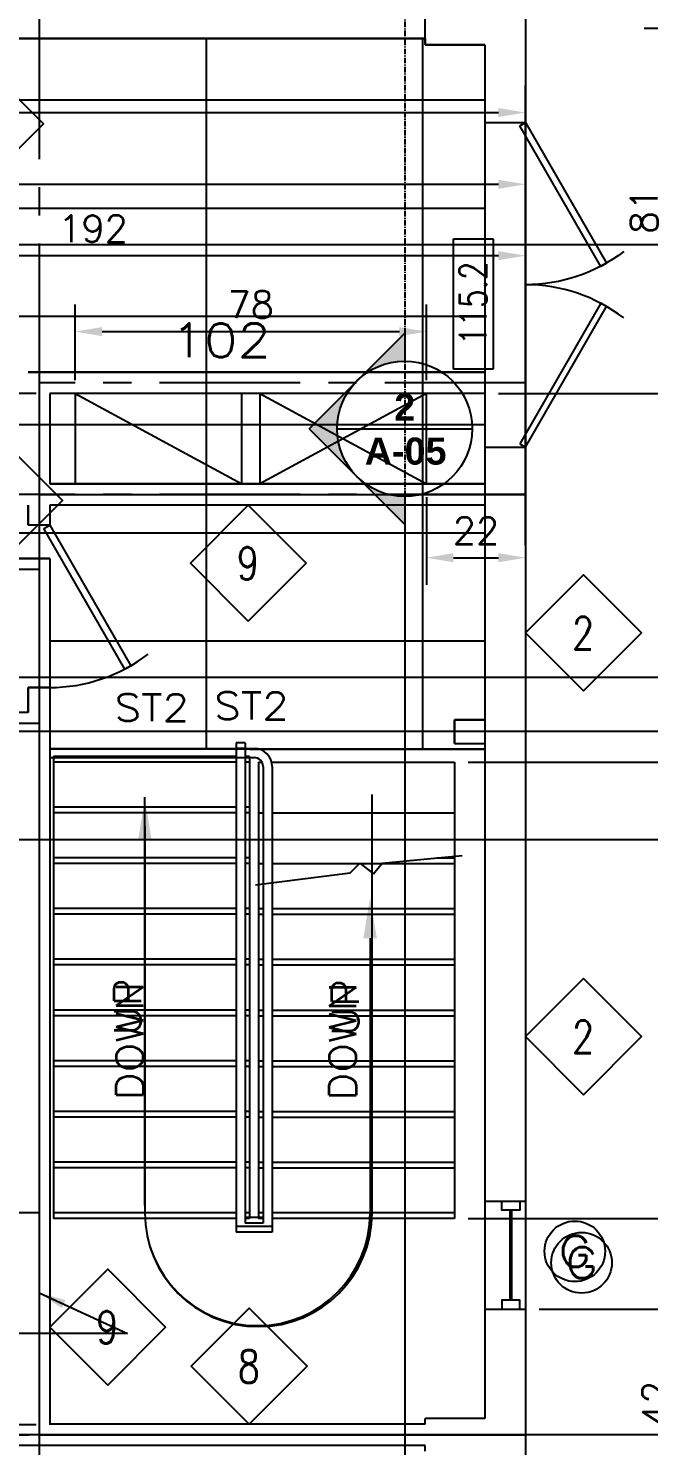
# Model space of a CAD drawing. Extents: x -289 to 2723, y -1587 to 303.
# Drawn here: x 875.6 to 1013.3, y -638.2 to -323.8 of the extents above; entities that cross this region are included whole.
import ezdxf
from ezdxf.enums import TextEntityAlignment as Align

# ---------------------------------------------------------------- set-up
doc = ezdxf.new("R2010")
doc.units = 0
doc.header["$MEASUREMENT"] = 0
doc.linetypes.add('Wall Base$0$CENTER', pattern=[2, 1.25, -0.25, 0.25, -0.25])
doc.linetypes.add('Wall Base$0$DASHED', pattern=[0.75, 0.5, -0.25])
doc.layers.get('0').update_dxf_attribs({"linetype": 'CONTINUOUS'})
doc.layers.get('DEFPOINTS').update_dxf_attribs({"linetype": 'CONTINUOUS'})
for name, color, linetype in [('Wall Base$0$1_Arch_Plan_Center', 134, 'Wall Base$0$CENTER'), ('Wall Base$0$1_Arch_Plan_Dim', 5, 'CONTINUOUS'), ('Wall Base$0$1_Arch_Plan_Door', 131, 'CONTINUOUS'), ('Wall Base$0$1_Arch_Plan_RoomTag', 9, 'CONTINUOUS'), ('Wall Base$0$1_Arch_Plan_Stair', 132, 'CONTINUOUS'), ('Wall Base$0$1_Arch_Plan_Text1', 4, 'CONTINUOUS'), ('Wall Base$0$1_Arch_Plan_Wall', 7, 'CONTINUOUS'), ('Wall Base$0$1_Arch_Plan_Wall_Annot', 4, 'CONTINUOUS'), ('Wall Base$0$1_Arch_Plan_Wall_ColClad', 7, 'CONTINUOUS'), ('Wall Base$0$1_Arch_Plan_WinSec', 7, 'CONTINUOUS'), ('Wall Base$0$1_Arch_Reflected_Ceiling_Plan_Outline', 3, 'CONTINUOUS'), ('Wall Base$0$1_Arch_Reflected_Ceiling_Plan_Panel', 7, 'CONTINUOUS'), ('Wall Base$0$1_Arch_Reflected_Ceiling_Plan_Wall', 131, 'CONTINUOUS'), ('Wall Base$0$1_Floor_Plan_Fire_Rating', 71, 'Wall Base$0$DASHED'), ('Wall Base$0$2_Arch_Plan_Center', 134, 'Wall Base$0$CENTER'), ('Wall Base$0$2_Arch_Plan_Chimney', 7, 'CONTINUOUS'), ('Wall Base$0$2_Arch_Plan_Dim', 5, 'CONTINUOUS'), ('Wall Base$0$2_Arch_Plan_Door', 131, 'CONTINUOUS'), ('Wall Base$0$2_Arch_Plan_Stair', 132, 'CONTINUOUS'), ('Wall Base$0$2_Arch_Plan_Text1', 4, 'CONTINUOUS'), ('Wall Base$0$2_Arch_Plan_Wall', 7, 'CONTINUOUS'), ('Wall Base$0$2_Arch_Plan_Wall_Annot', 4, 'CONTINUOUS'), ('Wall Base$0$2_Arch_Plan_Wall_ColClad', 7, 'CONTINUOUS'), ('Wall Base$0$2_Arch_Plan_WinSec', 7, 'CONTINUOUS'), ('Wall Base$0$2_Arch_Reflected_Ceiling_Plan_Wall', 131, 'CONTINUOUS'), ('Wall Base$0$GRID', 131, 'CONTINUOUS')]:
    doc.layers.add(name, color=color, linetype=linetype)
doc.styles.add('Wall Base$0$ROMANS-115', font='romans.shx')
doc.styles.add('Wall Base$0$ROMANS-80', font='romans.shx', dxfattribs={"width": 0.8})
doc.styles.add('Wall Base$0$ROMANS80', font='romans.shx', dxfattribs={"width": 0.8})
doc.styles.add('Wall Base$0$SANSSERIFBOLD', font='sanssb__.ttf')
doc.dimstyles.new('Wall Base$0$116-ROMANS-115-PS', dxfattribs={"dimscale": 96, "dimtxt": 0.0625, "dimasz": 0.0625, "dimexe": 0.0625, "dimexo": 0.03125, "dimgap": 0.03125, "dimtad": 1, "dimdec": 0, "dimlfac": 25.4, "dimrnd": 0.125, "dimzin": 1, "dimdsep": 46, "dimtxsty": 'Wall Base$0$ROMANS-115', "dimcen": 0.125, "dimclrd": 256, "dimclre": 256, "dimclrt": 256, "dimadec": 0, "dimazin": 0, "dimtfac": 1, "dimtdec": 0, "dimtofl": 0, "dimtmove": 2, "dimatfit": 0, "dimfxl": 1, "dimfrac": 2, "dimtolj": 1, "dimtzin": 0, "dimarcsym": 0})

# ---------------------------------------------------------------- blocks, each defined once
blk = doc.blocks.new('Wall Base$0$Door - Right Hung 36 in.')
blk.add_lwpolyline([(-0.75, -1.3), (0, 0), (-31.18, 18), (-31.93, 16.7)], close=True)
blk.add_arc((0, 0), 36, 142.6899, 180)
blk = doc.blocks.new('*D243')
at = {"layer": 'DEFPOINTS', "color": 0, "transparency": 16777216}
for p in [(985.93, 12.19), (985.93, -1067.81), (1107.42, -1067.81)]:
    blk.add_point(p, dxfattribs=at)
at = {"layer": 'Wall Base$0$1_Arch_Plan_Dim', "lineweight": -2, "transparency": 16777216}
for p, q in [((988.93, 12.19), (1113.42, 12.19)), ((1107.42, 6.19), (1107.42, -1061.81)), ((988.93, -1067.81), (1113.42, -1067.81))]:
    blk.add_line(p, q, dxfattribs=at)
at = {"layer": 'Wall Base$0$1_Arch_Plan_Dim', "transparency": 16777216}
for points in [[(1106.42, 6.19), (1108.42, 6.19), (1107.42, 12.19)], [(1106.42, -1061.81), (1108.42, -1061.81), (1107.42, -1067.81)]]:
    blk.add_solid(points, dxfattribs=at)
at = {"layer": 'Wall Base$0$1_Arch_Plan_Dim', "transparency": 16777216, "insert": (1101.42, -527.81), "char_height": 6, "attachment_point": 5, "rotation": 90, "style": 'Wall Base$0$ROMANS-115'}
blk.add_mtext('\\A1;1080', dxfattribs=at)
blk = doc.blocks.new('*D264')
at = {"layer": 'DEFPOINTS', "color": 0, "transparency": 16777216}
for p in [(877.93, -635.81), (985.93, -654.84), (877.93, -666)]:
    blk.add_point(p, dxfattribs=at)
at = {"layer": 'Wall Base$0$1_Arch_Plan_Dim', "lineweight": -2, "transparency": 16777216}
for p, q in [((877.93, -638.81), (877.93, -672)), ((985.93, -657.84), (985.93, -672)), ((979.93, -666), (883.93, -666))]:
    blk.add_line(p, q, dxfattribs=at)
at = {"layer": 'Wall Base$0$1_Arch_Plan_Dim', "transparency": 16777216}
for points in [[(883.93, -665), (883.93, -667), (877.93, -666)], [(979.93, -665), (979.93, -667), (985.93, -666)]]:
    blk.add_solid(points, dxfattribs=at)
at = {"layer": 'Wall Base$0$1_Arch_Plan_Dim', "transparency": 16777216, "insert": (931.93, -660), "char_height": 6, "attachment_point": 5, "style": 'Wall Base$0$ROMANS-115'}
blk.add_mtext('\\A1;108', dxfattribs=at)
blk = doc.blocks.new('*D327')
at = {"layer": 'DEFPOINTS', "color": 0, "transparency": 16777216}
for p in [(985.93, -607.93), (1020.87, -607.93), (1020.87, -649.81)]:
    blk.add_point(p, dxfattribs=at)
at = {"layer": 'Wall Base$0$1_Arch_Plan_Dim', "lineweight": -2, "transparency": 16777216}
for p, q in [((988.93, -607.93), (1026.87, -607.93)), ((1020.87, -643.81), (1020.87, -613.93)), ((1017.87, -649.81), (1014.87, -649.81))]:
    blk.add_line(p, q, dxfattribs=at)
at = {"layer": 'Wall Base$0$1_Arch_Plan_Dim', "transparency": 16777216}
for points in [[(1019.87, -613.93), (1021.87, -613.93), (1020.87, -607.93)], [(1019.87, -643.81), (1021.87, -643.81), (1020.87, -649.81)]]:
    blk.add_solid(points, dxfattribs=at)
at = {"layer": 'Wall Base$0$1_Arch_Plan_Dim', "transparency": 16777216, "insert": (1014.87, -628.87), "char_height": 6, "attachment_point": 5, "rotation": 90, "style": 'Wall Base$0$ROMANS-115'}
blk.add_mtext('\\A1;42', dxfattribs=at)
blk = doc.blocks.new('*D328')
at = {"layer": 'DEFPOINTS', "color": 0, "transparency": 16777216}
for p in [(802.67, -586.56), (881.18, -586.56), (880.3, -633.56)]:
    blk.add_point(p, dxfattribs=at)
at = {"layer": 'Wall Base$0$1_Arch_Plan_Dim', "lineweight": -2, "transparency": 16777216}
for p, q in [((878.18, -586.56), (796.67, -586.56)), ((802.67, -627.56), (802.67, -592.56)), ((877.3, -633.56), (796.67, -633.56))]:
    blk.add_line(p, q, dxfattribs=at)
at = {"layer": 'Wall Base$0$1_Arch_Plan_Dim', "transparency": 16777216}
for points in [[(801.67, -592.56), (803.67, -592.56), (802.67, -586.56)], [(801.67, -627.56), (803.67, -627.56), (802.67, -633.56)]]:
    blk.add_solid(points, dxfattribs=at)
at = {"layer": 'Wall Base$0$1_Arch_Plan_Dim', "transparency": 16777216, "insert": (796.67, -610.06), "char_height": 6, "attachment_point": 5, "rotation": 90, "style": 'Wall Base$0$ROMANS-115'}
blk.add_mtext('\\A1;47', dxfattribs=at)
blk = doc.blocks.new('Wall Base$0$Door - Left Hung 36 in.')
blk.add_lwpolyline([(0.75, -1.3), (0, 0), (31.18, 18), (31.93, 16.7)], close=True)
blk.add_arc((0, 0), 36, 0, 37.3101)
blk = doc.blocks.new('*D362')
at = {"layer": 'DEFPOINTS', "color": 0, "transparency": 16777216}
for p in [(985.93, 12.19), (985.93, -1067.81), (1121.48, -1067.81)]:
    blk.add_point(p, dxfattribs=at)
at = {"layer": 'Wall Base$0$2_Arch_Plan_Dim', "lineweight": -2, "transparency": 16777216}
for p, q in [((988.93, 12.19), (1127.48, 12.19)), ((1121.48, 6.19), (1121.48, -1061.81)), ((988.93, -1067.81), (1127.48, -1067.81))]:
    blk.add_line(p, q, dxfattribs=at)
at = {"layer": 'Wall Base$0$2_Arch_Plan_Dim', "transparency": 16777216}
for points in [[(1120.48, 6.19), (1122.48, 6.19), (1121.48, 12.19)], [(1120.48, -1061.81), (1122.48, -1061.81), (1121.48, -1067.81)]]:
    blk.add_solid(points, dxfattribs=at)
at = {"layer": 'Wall Base$0$2_Arch_Plan_Dim', "transparency": 16777216, "insert": (1115.48, -527.81), "char_height": 6, "attachment_point": 5, "rotation": 90, "style": 'Wall Base$0$ROMANS-115'}
blk.add_mtext('\\A1;1080', dxfattribs=at)
blk = doc.blocks.new('*D393')
at = {"layer": 'DEFPOINTS', "color": 0, "transparency": 16777216}
for p in [(637.93, -635.81), (877.93, -635.81), (877.93, -686)]:
    blk.add_point(p, dxfattribs=at)
at = {"layer": 'Wall Base$0$2_Arch_Plan_Dim', "lineweight": -2, "transparency": 16777216}
for p, q in [((637.93, -638.81), (637.93, -692)), ((877.93, -638.81), (877.93, -692)), ((643.93, -686), (871.93, -686))]:
    blk.add_line(p, q, dxfattribs=at)
at = {"layer": 'Wall Base$0$2_Arch_Plan_Dim', "transparency": 16777216}
for points in [[(643.93, -685), (643.93, -687), (637.93, -686)], [(871.93, -685), (871.93, -687), (877.93, -686)]]:
    blk.add_solid(points, dxfattribs=at)
at = {"layer": 'Wall Base$0$2_Arch_Plan_Dim', "transparency": 16777216, "insert": (757.93, -680), "char_height": 6, "attachment_point": 5, "style": 'Wall Base$0$ROMANS-115'}
blk.add_mtext('\\A1;240', dxfattribs=at)
blk = doc.blocks.new('*D407')
at = {"layer": 'DEFPOINTS', "color": 0, "transparency": 16777216}
for p in [(831.98, -586.56), (881.18, -586.56), (846.25, -635.81)]:
    blk.add_point(p, dxfattribs=at)
at = {"layer": 'Wall Base$0$2_Arch_Plan_Dim', "lineweight": -2, "transparency": 16777216}
for p, q in [((878.18, -586.56), (825.98, -586.56)), ((831.98, -629.81), (831.98, -592.56)), ((843.25, -635.81), (825.98, -635.81))]:
    blk.add_line(p, q, dxfattribs=at)
at = {"layer": 'Wall Base$0$2_Arch_Plan_Dim', "transparency": 16777216}
for points in [[(830.98, -592.56), (832.98, -592.56), (831.98, -586.56)], [(830.98, -629.81), (832.98, -629.81), (831.98, -635.81)]]:
    blk.add_solid(points, dxfattribs=at)
at = {"layer": 'Wall Base$0$2_Arch_Plan_Dim', "transparency": 16777216, "insert": (825.98, -611.18), "char_height": 6, "attachment_point": 5, "rotation": 90, "style": 'Wall Base$0$ROMANS-115'}
blk.add_mtext('\\A1;49', dxfattribs=at)
blk = doc.blocks.new('*D441')
at = {"layer": 'DEFPOINTS', "color": 0, "transparency": 16777216}
for p in [(1066.84, -486.56), (1066.84, -486.56), (970.18, -587.81)]:
    blk.add_point(p, dxfattribs=at)
at = {"layer": 'Wall Base$0$2_Arch_Plan_Dim', "lineweight": -2, "transparency": 16777216}
for p, q in [((1063.84, -486.56), (1060.84, -486.56)), ((1066.84, -581.81), (1066.84, -492.56)), ((973.18, -587.81), (1072.84, -587.81))]:
    blk.add_line(p, q, dxfattribs=at)
at = {"layer": 'Wall Base$0$2_Arch_Plan_Dim', "transparency": 16777216}
for points in [[(1065.84, -492.56), (1067.84, -492.56), (1066.84, -486.56)], [(1065.84, -581.81), (1067.84, -581.81), (1066.84, -587.81)]]:
    blk.add_solid(points, dxfattribs=at)
at = {"layer": 'Wall Base$0$2_Arch_Plan_Dim', "transparency": 16777216, "insert": (1060.84, -537.18), "char_height": 6, "attachment_point": 5, "rotation": 90, "style": 'Wall Base$0$ROMANS-115'}
blk.add_mtext('\\A1;101', dxfattribs=at)
blk = doc.blocks.new('*D447')
at = {"layer": 'DEFPOINTS', "color": 0, "transparency": 16777216}
for p in [(985.93, -374.23), (793.93, -389.82), (985.93, -389.82)]:
    blk.add_point(p, dxfattribs=at)
at = {"layer": 'Wall Base$0$2_Arch_Plan_Dim', "lineweight": -2, "transparency": 16777216}
for p, q in [((793.93, -386.82), (793.93, -368.23)), ((985.93, -386.82), (985.93, -368.23)), ((799.93, -374.23), (979.93, -374.23))]:
    blk.add_line(p, q, dxfattribs=at)
at = {"layer": 'Wall Base$0$2_Arch_Plan_Dim', "transparency": 16777216}
for points in [[(799.93, -373.23), (799.93, -375.23), (793.93, -374.23)], [(979.93, -373.23), (979.93, -375.23), (985.93, -374.23)]]:
    blk.add_solid(points, dxfattribs=at)
at = {"layer": 'Wall Base$0$2_Arch_Plan_Dim', "transparency": 16777216, "insert": (889.93, -368.23), "char_height": 6, "attachment_point": 5, "style": 'Wall Base$0$ROMANS-115'}
blk.add_mtext('\\A1;192', dxfattribs=at)
blk = doc.blocks.new('*D448')
at = {"layer": 'DEFPOINTS', "color": 0, "transparency": 16777216}
for p in [(985.93, -342.48), (559.93, -441.43), (985.93, -441.43)]:
    blk.add_point(p, dxfattribs=at)
at = {"layer": 'Wall Base$0$2_Arch_Plan_Dim', "lineweight": -2, "transparency": 16777216}
for p, q in [((559.93, -438.43), (559.93, -336.48)), ((985.93, -438.43), (985.93, -336.48)), ((565.93, -342.48), (979.93, -342.48))]:
    blk.add_line(p, q, dxfattribs=at)
at = {"layer": 'Wall Base$0$2_Arch_Plan_Dim', "transparency": 16777216}
for points in [[(565.93, -341.48), (565.93, -343.48), (559.93, -342.48)], [(979.93, -341.48), (979.93, -343.48), (985.93, -342.48)]]:
    blk.add_solid(points, dxfattribs=at)
at = {"layer": 'Wall Base$0$2_Arch_Plan_Dim', "transparency": 16777216, "insert": (772.93, -336.48), "char_height": 6, "attachment_point": 5, "style": 'Wall Base$0$ROMANS-115'}
blk.add_mtext('\\A1;426', dxfattribs=at)
blk = doc.blocks.new('*D451')
at = {"layer": 'DEFPOINTS', "color": 0, "transparency": 16777216}
for p in [(985.93, -358.4), (745.93, -424.81), (985.93, -424.81)]:
    blk.add_point(p, dxfattribs=at)
at = {"layer": 'Wall Base$0$2_Arch_Plan_Dim', "lineweight": -2, "transparency": 16777216}
for p, q in [((745.93, -421.81), (745.93, -352.4)), ((985.93, -421.81), (985.93, -352.4)), ((751.93, -358.4), (979.93, -358.4))]:
    blk.add_line(p, q, dxfattribs=at)
at = {"layer": 'Wall Base$0$2_Arch_Plan_Dim', "transparency": 16777216}
for points in [[(751.93, -357.4), (751.93, -359.4), (745.93, -358.4)], [(979.93, -357.4), (979.93, -359.4), (985.93, -358.4)]]:
    blk.add_solid(points, dxfattribs=at)
at = {"layer": 'Wall Base$0$2_Arch_Plan_Dim', "transparency": 16777216, "insert": (865.93, -352.4), "char_height": 6, "attachment_point": 5, "style": 'Wall Base$0$ROMANS-115'}
blk.add_mtext('\\A1;240', dxfattribs=at)
blk = doc.blocks.new('*D453')
at = {"layer": 'DEFPOINTS', "color": 0, "transparency": 16777216}
for p in [(880.3, -404.81), (843.14, -424.81), (875.55, -424.81)]:
    blk.add_point(p, dxfattribs=at)
at = {"layer": 'Wall Base$0$2_Arch_Plan_Dim', "lineweight": -2, "transparency": 16777216}
for p, q in [((877.3, -404.81), (837.14, -404.81)), ((843.14, -410.81), (843.14, -418.81)), ((872.55, -424.81), (837.14, -424.81))]:
    blk.add_line(p, q, dxfattribs=at)
at = {"layer": 'Wall Base$0$2_Arch_Plan_Dim', "transparency": 16777216}
for points in [[(842.14, -410.81), (844.14, -410.81), (843.14, -404.81)], [(842.14, -418.81), (844.14, -418.81), (843.14, -424.81)]]:
    blk.add_solid(points, dxfattribs=at)
at = {"layer": 'Wall Base$0$2_Arch_Plan_Dim', "transparency": 16777216, "insert": (837.14, -414.81), "char_height": 6, "attachment_point": 5, "rotation": 90, "style": 'Wall Base$0$ROMANS-115'}
blk.add_mtext('\\A1;20', dxfattribs=at)
blk = doc.blocks.new('*D454')
at = {"layer": 'DEFPOINTS', "color": 0, "transparency": 16777216}
for p in [(1026.47, -323.81), (976.93, -404.81), (1018.26, -404.81)]:
    blk.add_point(p, dxfattribs=at)
at = {"layer": 'Wall Base$0$2_Arch_Plan_Dim', "lineweight": -2, "transparency": 16777216}
for p, q in [((1023.47, -323.81), (1012.26, -323.81)), ((1018.26, -329.81), (1018.26, -398.81)), ((979.93, -404.81), (1024.26, -404.81))]:
    blk.add_line(p, q, dxfattribs=at)
at = {"layer": 'Wall Base$0$2_Arch_Plan_Dim', "transparency": 16777216}
for points in [[(1017.26, -329.81), (1019.26, -329.81), (1018.26, -323.81)], [(1017.26, -398.81), (1019.26, -398.81), (1018.26, -404.81)]]:
    blk.add_solid(points, dxfattribs=at)
at = {"layer": 'Wall Base$0$2_Arch_Plan_Dim', "transparency": 16777216, "insert": (1012.26, -364.31), "char_height": 6, "attachment_point": 5, "rotation": 90, "style": 'Wall Base$0$ROMANS-115'}
blk.add_mtext('\\A1;81', dxfattribs=at)
blk = doc.blocks.new('*D455')
at = {"layer": 'DEFPOINTS', "color": 0, "transparency": 16777216}
for p in [(963.93, -391.08), (885.93, -404.81), (963.93, -404.81)]:
    blk.add_point(p, dxfattribs=at)
at = {"layer": 'Wall Base$0$2_Arch_Plan_Dim', "lineweight": -2, "transparency": 16777216}
for p, q in [((885.93, -401.81), (885.93, -385.08)), ((963.93, -401.81), (963.93, -385.08)), ((891.93, -391.08), (957.93, -391.08))]:
    blk.add_line(p, q, dxfattribs=at)
at = {"layer": 'Wall Base$0$2_Arch_Plan_Dim', "transparency": 16777216}
for points in [[(891.93, -390.08), (891.93, -392.08), (885.93, -391.08)], [(957.93, -390.08), (957.93, -392.08), (963.93, -391.08)]]:
    blk.add_solid(points, dxfattribs=at)
at = {"layer": 'Wall Base$0$2_Arch_Plan_Dim', "transparency": 16777216, "insert": (924.93, -385.08), "char_height": 6, "attachment_point": 5, "style": 'Wall Base$0$ROMANS-115'}
blk.add_mtext('\\A1;78', dxfattribs=at)
blk = doc.blocks.new('*D456')
at = {"layer": 'DEFPOINTS', "color": 0, "transparency": 16777216}
for p in [(963.93, -424.81), (985.93, -424.81), (985.93, -441.23)]:
    blk.add_point(p, dxfattribs=at)
at = {"layer": 'Wall Base$0$2_Arch_Plan_Dim', "lineweight": -2, "transparency": 16777216}
for p, q in [((963.93, -427.81), (963.93, -447.23)), ((985.93, -427.81), (985.93, -447.23)), ((969.93, -441.23), (979.93, -441.23))]:
    blk.add_line(p, q, dxfattribs=at)
at = {"layer": 'Wall Base$0$2_Arch_Plan_Dim', "transparency": 16777216}
for points in [[(969.93, -440.23), (969.93, -442.23), (963.93, -441.23)], [(979.93, -440.23), (979.93, -442.23), (985.93, -441.23)]]:
    blk.add_solid(points, dxfattribs=at)
at = {"layer": 'Wall Base$0$2_Arch_Plan_Dim', "transparency": 16777216, "insert": (974.93, -435.23), "char_height": 6, "attachment_point": 5, "style": 'Wall Base$0$ROMANS-115'}
blk.add_mtext('\\A1;22', dxfattribs=at)
blk = doc.blocks.new('*D457')
at = {"layer": 'DEFPOINTS', "color": 0, "transparency": 16777216}
for p in [(1065.09, -323.81), (970.18, -486.56), (1066.84, -486.56)]:
    blk.add_point(p, dxfattribs=at)
at = {"layer": 'Wall Base$0$2_Arch_Plan_Dim', "lineweight": -2, "transparency": 16777216}
for p, q in [((1068.09, -323.81), (1072.84, -323.81)), ((1066.84, -329.81), (1066.84, -480.56)), ((973.18, -486.56), (1072.84, -486.56))]:
    blk.add_line(p, q, dxfattribs=at)
at = {"layer": 'Wall Base$0$2_Arch_Plan_Dim', "transparency": 16777216}
for points in [[(1065.84, -329.81), (1067.84, -329.81), (1066.84, -323.81)], [(1065.84, -480.56), (1067.84, -480.56), (1066.84, -486.56)]]:
    blk.add_solid(points, dxfattribs=at)
at = {"layer": 'Wall Base$0$2_Arch_Plan_Dim', "transparency": 16777216, "insert": (1060.84, -405.18), "char_height": 6, "attachment_point": 5, "rotation": 90, "style": 'Wall Base$0$ROMANS-115'}
blk.add_mtext('\\A1;163', dxfattribs=at)
blk = doc.blocks.new('Wall Base$0$Wall Number')
at = {"color": 5}
blk.add_lwpolyline([(-21.45, -21.45), (0, 0), (-21.45, 21.45), (-42.89, 0)], close=True, dxfattribs=at)
at = {"style": 'Wall Base$0$ROMANS80', "width": 0.8}
blk.add_attdef('WALL', text='', height=12, dxfattribs=at).set_placement((-21.62, -0.08), align=Align.MIDDLE)
blk = doc.blocks.new('Wall Base$0$Window')
blk.add_circle((0.4356, 0.3589), 0.0609)
at = {"style": 'Wall Base$0$ROMANS-80', "width": 1.15}
blk.add_attdef('WINDOW', text='', height=0.0625, dxfattribs=at).set_placement((0.4356, 0.3589), align=Align.MIDDLE)
blk = doc.blocks.new('Wall Base$0$DOOR2')
for p, q in [((0, 13.18), (43.28, 13.18)), ((0, 0), (0, 13.18)), ((43.28, 13.18), (43.28, 0)), ((43.28, 0), (0, 0))]:
    blk.add_line(p, q)
at = {"style": 'Wall Base$0$ROMANS80', "width": 0.8}
blk.add_attdef('DOOR', text='', height=9, dxfattribs=at).set_placement((21.91, 6.68), align=Align.MIDDLE)
blk = doc.blocks.new('Wall Base$0$Section - Left')
at = {"lineweight": 0}
h = blk.add_hatch(color=256, dxfattribs=at)
h.paths.add_polyline_path([(0, 0.3125), (0, 0.4419), (-0.221, 0.221, -0.198912)])
h.paths.add_polyline_path([(-0.4419, 0), (-0.221, -0.221, -0.198912), (-0.3125, 0, -0.198912), (-0.221, 0.221)])
h.paths.add_polyline_path([(0, -0.4419), (0, -0.3125, -0.198912), (-0.221, -0.221)])
for p, q in [((-0.4419, 0), (0, 0.4419)), ((0, 0.4419), (0, 0.3125)), ((-0.4419, 0), (0, -0.4419)), ((-0.3125, 0), (0.3125, 0)), ((0, -0.3125), (0, -0.4419))]:
    blk.add_line(p, q)
blk.add_circle((0, 0), 0.3125)
at = {"color": 7, "style": 'Wall Base$0$SANSSERIFBOLD', "flags": 8}
blk.add_attdef('VIEWNUMBER', text='', height=0.125, dxfattribs=at).set_placement((0, 0), align=Align.BOTTOM_CENTER)
blk.add_attdef('SHEETNUMBER', text='', height=0.125, dxfattribs=at).set_placement((0.0043, -0.0407), align=Align.TOP_CENTER)

msp = doc.modelspace()

# ---------------------------------------------------------------- linework, layer by layer
at = {"layer": 'Wall Base$0$1_Arch_Plan_Center', "ltscale": 25}
for p, q in [((877.9294, -321.5585), (877.9294, -1061.3085)), ((877.9294, -443.8085), (708.3614, -443.8085)), ((877.9294, -443.9335), (877.9294, -635.8085)), ((979.4294, -635.8085), (877.9294, -635.8085))]:
    msp.add_line(p, q, dxfattribs=at)
at = {"layer": 'Wall Base$0$1_Arch_Plan_Center'}
msp.add_line((959.1135, -427.6247), (959.1135, -695.8562), dxfattribs=at)
at = {"layer": 'Wall Base$0$1_Arch_Plan_Stair'}
for p, q in [((921.6794, -482.3085), (921.6794, -589.5585)), ((923.6794, -482.3085), (921.6794, -482.3085)), ((923.6794, -482.3085), (923.6794, -587.5585)), ((921.6794, -485.3085), (881.1794, -485.3085)), ((881.1794, -485.3085), (881.1794, -586.5585)), ((924.6794, -485.3085), (923.6794, -485.3085)), ((924.6794, -485.3085), (923.6794, -485.3085)), ((924.6794, -485.3085), (924.6794, -586.5585)), ((921.6794, -496.5585), (881.1794, -496.5585)), ((924.6794, -496.5585), (923.6794, -496.5585)), ((924.6794, -496.5585), (923.6794, -496.5585)), ((921.6794, -507.8085), (881.1794, -507.8085)), ((924.6794, -507.8085), (923.6794, -507.8085)), ((924.6794, -507.8085), (923.6794, -507.8085)), ((946.9801, -511.1582), (949.1471, -508.993)), ((949.1471, -508.993), (952.1809, -511.3747)), ((952.1809, -511.3747), (954.1312, -508.993)), ((954.1312, -508.993), (971.9008, -507.2609)), ((966.2836, -507.8085), (970.1794, -507.8085)), ((970.1794, -507.4287), (970.1794, -586.5585)), ((925.96, -513.7564), (946.9801, -511.1582)), ((926.6794, -513.6674), (926.6794, -586.5585)), ((927.6794, -513.5438), (927.6794, -587.5585)), ((929.6794, -513.2966), (929.6794, -589.5585)), ((921.6794, -519.0585), (881.1794, -519.0585)), ((924.6794, -519.0585), (923.6794, -519.0585)), ((924.6794, -519.0585), (923.6794, -519.0585)), ((926.6794, -519.0585), (927.6794, -519.0585)), ((929.6794, -519.0585), (970.1794, -519.0585)), ((921.6794, -530.3085), (881.1794, -530.3085)), ((924.6794, -530.3085), (923.6794, -530.3085)), ((924.6794, -530.3085), (923.6794, -530.3085)), ((926.6794, -530.3085), (927.6794, -530.3085)), ((929.6794, -530.3085), (970.1794, -530.3085)), ((921.6794, -541.5585), (881.1794, -541.5585)), ((924.6794, -541.5585), (923.6794, -541.5585)), ((924.6794, -541.5585), (923.6794, -541.5585)), ((926.6794, -541.5585), (927.6794, -541.5585)), ((929.6794, -541.5585), (970.1794, -541.5585)), ((921.6794, -552.8085), (881.1794, -552.8085)), ((924.6794, -552.8085), (923.6794, -552.8085)), ((924.6794, -552.8085), (923.6794, -552.8085)), ((926.6794, -552.8085), (927.6794, -552.8085)), ((929.6794, -552.8085), (970.1794, -552.8085)), ((921.6794, -564.0585), (881.1794, -564.0585)), ((924.6794, -564.0585), (923.6794, -564.0585)), ((924.6794, -564.0585), (923.6794, -564.0585)), ((926.6794, -564.0585), (927.6794, -564.0585)), ((929.6794, -564.0585), (970.1794, -564.0585)), ((921.6794, -575.3085), (881.1794, -575.3085)), ((924.6794, -575.3085), (923.6794, -575.3085)), ((924.6794, -575.3085), (923.6794, -575.3085)), ((926.6794, -575.3085), (927.6794, -575.3085)), ((929.6794, -575.3085), (970.1794, -575.3085)), ((921.6794, -586.5585), (881.1794, -586.5585)), ((924.6794, -586.5585), (923.6794, -586.5585)), ((924.6794, -586.5585), (923.6794, -586.5585)), ((927.6794, -587.5585), (923.6794, -587.5585)), ((927.6794, -586.5585), (926.6794, -586.5585)), ((970.1794, -586.5585), (929.6794, -586.5585)), ((929.6794, -589.5585), (921.6794, -589.5585))]:
    msp.add_line(p, q, dxfattribs=at)
at = {"layer": 'Wall Base$0$1_Arch_Plan_Text1'}
for p, q in [((901.4294, -584.9335), (901.4294, -494.3414)), ((901.4294, -519.0585), (901.4294, -586.5585)), ((951.4338, -525.6341), (951.4338, -586.5585))]:
    msp.add_line(p, q, dxfattribs=at)
msp.add_arc((926.4316, -586.5585), 25.0022, 180, 0, dxfattribs=at)
msp.add_solid([(952.9338, -525.6341), (949.9338, -525.6341), (951.4338, -516.6341)], dxfattribs=at)
at = {"layer": 'Wall Base$0$1_Arch_Plan_Wall'}
for p, q in [((985.9294, -318.5585), (985.9294, -347.8085)), ((963.8044, -326.0585), (841.1794, -326.0585)), ((976.9294, -327.4335), (976.9294, -344.6835)), ((976.9294, -344.6835), (985.9294, -344.6835)), ((976.9294, -416.6835), (985.9294, -416.6835)), ((976.9294, -416.6835), (976.9294, -632.1835)), ((985.9294, -419.8085), (985.9294, -1067.8085)), ((880.3044, -441.4335), (841.1794, -441.4335)), ((880.3044, -441.5585), (880.3044, -633.5585)), ((976.9294, -583.9335), (985.9294, -583.9335)), ((976.9294, -607.9335), (985.9294, -607.9335)), ((963.6794, -633.4335), (880.3044, -633.4335)), ((963.6794, -638.1835), (875.5544, -638.1835))]:
    msp.add_line(p, q, dxfattribs=at)
at = {"layer": 'Wall Base$0$1_Arch_Plan_Wall_ColClad'}
for p, q in [((963.6794, -327.4335), (963.6794, -326.0585)), ((976.9294, -327.4335), (963.6794, -327.4335)), ((976.9294, -632.1835), (963.6794, -632.1835)), ((963.6794, -633.4335), (963.6794, -632.1835)), ((963.6794, -639.4335), (963.6794, -638.1835))]:
    msp.add_line(p, q, dxfattribs=at)
at = {"layer": 'Wall Base$0$1_Arch_Plan_WinSec'}
for p, q in [((982.4919, -605.9335), (982.4919, -585.9335)), ((982.8669, -605.9335), (982.8669, -585.9335))]:
    msp.add_line(p, q, dxfattribs=at)
for points in [[(984.6794, -583.9335), (984.6794, -585.9335), (980.6794, -585.9335), (980.6794, -583.9335)], [(984.6794, -607.9335), (984.6794, -605.9335), (980.6794, -605.9335), (980.6794, -607.9335)], [(984.6794, -607.9335), (984.6794, -605.9335), (980.6794, -605.9335), (980.6794, -607.9335)]]:
    msp.add_lwpolyline(points, close=True, dxfattribs=at)
at = {"layer": 'Wall Base$0$1_Arch_Reflected_Ceiling_Plan_Outline'}
for p, q in [((853.1794, -326.0585), (963.6794, -326.0585)), ((963.6794, -326.0585), (963.6794, -327.4335)), ((963.6794, -327.4335), (976.9294, -327.4335)), ((976.9294, -327.4335), (976.9294, -477.1834)), ((853.1794, -441.4335), (880.3044, -441.4335)), ((880.3044, -441.4335), (880.3044, -483.6835)), ((976.9294, -477.1834), (970.1794, -477.1834)), ((970.1794, -477.1834), (970.1794, -482.4335)), ((976.9294, -483.6835), (880.3044, -483.6835)), ((970.1794, -482.4335), (976.9294, -482.4335)), ((976.9294, -482.4335), (976.9294, -483.6835))]:
    msp.add_line(p, q, dxfattribs=at)
at = {"layer": 'Wall Base$0$1_Arch_Reflected_Ceiling_Plan_Panel'}
for p, q in [((915.0544, -326.0585), (915.0544, -483.6835)), ((963.0544, -326.0585), (963.0544, -483.6835)), ((853.1794, -339.6835), (976.9294, -339.6835)), ((853.1794, -363.6835), (976.9294, -363.6835)), ((853.1794, -387.6835), (976.9294, -387.6835)), ((853.1794, -411.6835), (976.9294, -411.6835)), ((853.1794, -435.6835), (976.9294, -435.6835)), ((880.3044, -459.6835), (976.9294, -459.6835)), ((924.6794, -483.6835), (976.9294, -483.6835))]:
    msp.add_line(p, q, dxfattribs=at)
at = {"layer": 'Wall Base$0$1_Arch_Reflected_Ceiling_Plan_Wall'}
for p, q in [((985.9294, 12.1915), (985.9294, -1067.8085)), ((963.6794, -326.0585), (853.1794, -326.0585)), ((976.9294, -327.4335), (976.9294, -477.1834)), ((880.3044, -441.4335), (853.1794, -441.4335)), ((880.3044, -441.4335), (880.3044, -633.5585)), ((970.1794, -482.4335), (970.1794, -477.1834)), ((970.1794, -477.1834), (976.9294, -477.1834)), ((970.1794, -482.4335), (976.9294, -482.4335)), ((976.9294, -482.4335), (976.9294, -632.1835)), ((963.6794, -633.4335), (880.3044, -633.4335)), ((963.6794, -638.1835), (875.5544, -638.1835))]:
    msp.add_line(p, q, dxfattribs=at)
at = {"layer": 'Wall Base$0$1_Floor_Plan_Fire_Rating', "ltscale": 10}
for p, q in [((877.9294, -443.8085), (838.9294, -443.9335)), ((877.9294, -443.8085), (877.9294, -635.9549)), ((877.9294, -635.8085), (964.3044, -635.8085))]:
    msp.add_line(p, q, dxfattribs=at)
at = {"layer": 'Wall Base$0$2_Arch_Plan_Center'}
msp.add_line((959.1135, -314.3182), (959.1135, -695.8562), dxfattribs=at)
at = {"layer": 'Wall Base$0$2_Arch_Plan_Center', "ltscale": 25}
for p, q in [((877.9294, -402.4335), (877.9294, -434.0168)), ((985.9294, -402.4335), (877.9294, -402.4335)), ((985.9294, -427.1835), (745.9294, -427.1835)), ((877.9294, -470.0168), (877.9294, -635.8085)), ((877.9294, -477.9695), (682.3044, -477.9695)), ((631.9294, -635.8085), (985.9294, -635.8085)), ((979.4294, -635.8085), (877.9294, -635.8085))]:
    msp.add_line(p, q, dxfattribs=at)
at = {"layer": 'Wall Base$0$2_Arch_Plan_Chimney'}
for p, q in [((885.9294, -404.8085), (922.9294, -424.8085)), ((926.9294, -404.8085), (963.9294, -424.8085)), ((963.9294, -404.8085), (926.9294, -424.8085))]:
    msp.add_line(p, q, dxfattribs=at)
for points in [[(885.9294, -424.8085), (922.9294, -424.8085), (922.9294, -404.8085), (885.9294, -404.8085)], [(926.9294, -424.8085), (963.9294, -424.8085), (963.9294, -404.8085), (926.9294, -404.8085)]]:
    msp.add_lwpolyline(points, close=True, dxfattribs=at)
at = {"layer": 'Wall Base$0$2_Arch_Plan_Stair'}
for p, q in [((880.3044, -483.5585), (925.6794, -483.5585)), ((923.6794, -483.5585), (921.6794, -483.5585)), ((880.3044, -485.5585), (925.6794, -485.5585)), ((921.6794, -486.5585), (881.1794, -486.5585)), ((881.1794, -486.5585), (881.1794, -587.8085)), ((921.6794, -485.5585), (921.6794, -590.8085)), ((923.6794, -485.5585), (923.6794, -588.8085)), ((924.6794, -486.5585), (923.6794, -486.5585)), ((924.6794, -486.5585), (923.6794, -486.5585)), ((924.6794, -486.5585), (924.6794, -587.8085)), ((926.6794, -486.5585), (926.6794, -587.8085)), ((926.6794, -486.5585), (927.4114, -486.5585)), ((929.6794, -486.5585), (970.1794, -486.5585)), ((970.1794, -486.5585), (970.1794, -587.8085)), ((927.6794, -487.5585), (927.6794, -588.8085)), ((929.6794, -487.5585), (929.6794, -590.8085)), ((921.6794, -497.8085), (881.1794, -497.8085)), ((924.6794, -497.8085), (923.6794, -497.8085)), ((924.6794, -497.8085), (923.6794, -497.8085)), ((926.6794, -497.8085), (927.6794, -497.8085)), ((929.6794, -497.8085), (970.1794, -497.8085)), ((921.6794, -509.0585), (881.1794, -509.0585)), ((924.6794, -509.0585), (923.6794, -509.0585)), ((924.6794, -509.0585), (923.6794, -509.0585)), ((926.6794, -509.0585), (927.6794, -509.0585)), ((929.6794, -509.0585), (970.1794, -509.0585)), ((921.6794, -520.3085), (881.1794, -520.3085)), ((924.6794, -520.3085), (923.6794, -520.3085)), ((924.6794, -520.3085), (923.6794, -520.3085)), ((926.6794, -520.3085), (927.6794, -520.3085)), ((929.6794, -520.3085), (970.1794, -520.3085)), ((921.6794, -531.5585), (881.1794, -531.5585)), ((924.6794, -531.5585), (923.6794, -531.5585)), ((924.6794, -531.5585), (923.6794, -531.5585)), ((926.6794, -531.5585), (927.6794, -531.5585)), ((929.6794, -531.5585), (970.1794, -531.5585)), ((921.6794, -542.8085), (881.1794, -542.8085)), ((924.6794, -542.8085), (923.6794, -542.8085)), ((924.6794, -542.8085), (923.6794, -542.8085)), ((926.6794, -542.8085), (927.6794, -542.8085)), ((929.6794, -542.8085), (970.1794, -542.8085)), ((921.6794, -554.0585), (881.1794, -554.0585)), ((924.6794, -554.0585), (923.6794, -554.0585)), ((924.6794, -554.0585), (923.6794, -554.0585)), ((926.6794, -554.0585), (927.6794, -554.0585)), ((929.6794, -554.0585), (970.1794, -554.0585)), ((921.6794, -565.3085), (881.1794, -565.3085)), ((924.6794, -565.3085), (923.6794, -565.3085)), ((924.6794, -565.3085), (923.6794, -565.3085)), ((926.6794, -565.3085), (927.6794, -565.3085)), ((929.6794, -565.3085), (970.1794, -565.3085)), ((921.6794, -576.5585), (881.1794, -576.5585)), ((924.6794, -576.5585), (923.6794, -576.5585)), ((924.6794, -576.5585), (923.6794, -576.5585)), ((926.6794, -576.5585), (927.6794, -576.5585)), ((929.6794, -576.5585), (970.1794, -576.5585)), ((921.6794, -587.8085), (881.1794, -587.8085)), ((924.6794, -587.8085), (923.6794, -587.8085)), ((924.6794, -587.8085), (923.6794, -587.8085)), ((927.6794, -587.8085), (926.6794, -587.8085)), ((970.1794, -587.8085), (929.6794, -587.8085)), ((929.6794, -590.8085), (921.6794, -590.8085)), ((927.6794, -588.8085), (923.6794, -588.8085))]:
    msp.add_line(p, q, dxfattribs=at)
for radius, start in [(4, 0), (2, 360)]:
    msp.add_arc((925.6794, -487.5585), radius, start, 90, dxfattribs=at)
at = {"layer": 'Wall Base$0$2_Arch_Plan_Text1'}
for p, q in [((951.8888, -586.5585), (951.8888, -493.7575)), ((901.4294, -500.8612), (901.4294, -586.5585)), ((901.4294, -519.0585), (901.4294, -586.5585))]:
    msp.add_line(p, q, dxfattribs=at)
msp.add_arc((926.6591, -586.5585), 25.2297, 180, 360, dxfattribs=at)
msp.add_solid([(902.9294, -503.8612), (899.9294, -503.8612), (901.4294, -494.8612)], dxfattribs=at)
at = {"layer": 'Wall Base$0$2_Arch_Plan_Wall'}
for p, q in [((985.9294, 12.1915), (985.9294, -1067.8085)), ((976.9294, -327.4335), (976.9294, -399.4335)), ((976.9294, -400.0585), (875.5544, -400.0585)), ((880.3044, -404.8085), (880.3044, -424.8085)), ((976.9294, -404.8085), (880.3044, -404.8085)), ((976.9294, -404.8085), (976.9294, -424.8085)), ((877.9294, -427.1835), (985.9294, -427.1835)), ((877.9294, -427.1835), (877.9294, -635.8085)), ((976.9294, -424.8085), (880.3044, -424.8085)), ((875.5544, -429.5585), (875.5544, -434.0168)), ((976.9294, -429.5585), (880.3044, -429.5585)), ((880.3044, -429.5585), (880.3044, -434.0168)), ((976.9294, -429.5585), (976.9294, -443.8085)), ((880.3044, -434.0168), (875.5544, -434.0168)), ((976.9294, -441.4335), (976.9294, -632.1835)), ((880.3044, -470.0168), (875.5544, -470.0168)), ((875.5544, -470.0168), (875.5544, -475.5585)), ((880.3044, -470.0168), (880.3044, -476.4335)), ((875.5544, -475.5585), (682.3044, -475.5585)), ((880.3044, -476.4335), (880.3044, -633.4335)), ((976.9294, -583.9335), (985.9294, -583.9335)), ((976.9294, -607.9335), (985.9294, -607.9335)), ((963.6794, -633.4335), (880.3044, -633.4335)), ((877.9294, -635.8085), (985.9294, -635.8085)), ((963.6794, -638.1835), (631.9294, -638.1835))]:
    msp.add_line(p, q, dxfattribs=at)
at = {"layer": 'Wall Base$0$2_Arch_Plan_Wall_ColClad'}
for p, q in [((963.6794, -327.4335), (963.6794, -320.1835)), ((976.9294, -327.4335), (963.6794, -327.4335)), ((976.9294, -632.1835), (963.6794, -632.1835)), ((963.6794, -633.4335), (963.6794, -632.1835)), ((963.6794, -639.4335), (963.6794, -638.1835))]:
    msp.add_line(p, q, dxfattribs=at)
at = {"layer": 'Wall Base$0$2_Arch_Plan_WinSec'}
for p, q in [((982.4919, -605.9335), (982.4919, -585.9335)), ((982.8669, -605.9335), (982.8669, -585.9335))]:
    msp.add_line(p, q, dxfattribs=at)
for points in [[(984.6794, -583.9335), (984.6794, -585.9335), (980.6794, -585.9335), (980.6794, -583.9335)], [(984.6794, -607.9335), (984.6794, -605.9335), (980.6794, -605.9335), (980.6794, -607.9335)], [(984.6794, -607.9335), (984.6794, -605.9335), (980.6794, -605.9335), (980.6794, -607.9335)]]:
    msp.add_lwpolyline(points, close=True, dxfattribs=at)
at = {"layer": 'Wall Base$0$2_Arch_Reflected_Ceiling_Plan_Wall'}
for p, q in [((985.9294, 12.1915), (985.9294, -1067.8085)), ((976.9294, -327.4335), (976.9294, -441.4335)), ((875.5544, -400.0585), (976.9294, -400.0585)), ((976.9294, -404.8085), (880.3044, -404.8085)), ((880.3044, -404.8085), (880.3044, -424.8085)), ((880.3044, -424.8085), (976.9294, -424.8085)), ((875.5544, -434.0168), (875.5544, -429.5585)), ((976.9294, -429.5585), (880.3044, -429.5585)), ((880.3044, -429.5585), (880.3044, -434.0168)), ((880.3044, -434.0168), (875.5544, -434.0168)), ((976.9294, -441.4335), (976.9294, -632.1835)), ((875.5544, -475.5585), (875.5544, -470.0168)), ((875.5544, -470.0168), (880.3044, -470.0168)), ((880.3044, -470.0168), (880.3044, -633.4335)), ((875.5544, -475.5945), (635.5544, -475.5945)), ((963.6794, -633.4335), (880.3044, -633.4335)), ((963.6794, -638.1835), (631.9294, -638.1835))]:
    msp.add_line(p, q, dxfattribs=at)
at = {"layer": 'Wall Base$0$GRID'}
for p, q in [((2723.2663, -371.8085), (-270.2703, -371.8085)), ((2723.2663, -467.8085), (-270.2703, -467.8085)), ((2723.2663, -479.8085), (-270.2703, -479.8085)), ((2723.2663, -503.8085), (-270.2703, -503.8085)), ((2723.2663, -635.8085), (-270.2703, -635.8085))]:
    msp.add_line(p, q, dxfattribs=at)

# ---------------------------------------------------------------- block references
at = {"layer": 'Wall Base$0$1_Arch_Plan_Door', "xscale": -1, "rotation": 270}
msp.add_blockref('Wall Base$0$Door - Right Hung 36 in.', (985.9294, -344.6835), dxfattribs=at)
at = {"layer": 'Wall Base$0$1_Arch_Plan_Door', "rotation": 270}
msp.add_blockref('Wall Base$0$Door - Right Hung 36 in.', (985.9294, -416.6835), dxfattribs=at)
at = {"layer": 'Wall Base$0$1_Arch_Plan_Text1', "xscale": 0.667919999863443, "yscale": 0.667919999863443, "zscale": 0.667919999863443, "rotation": 90}
msp.add_blockref('Wall Base$0$DOOR2', (978.7524, -399.4192), dxfattribs=at).add_auto_attribs({'DOOR': '115.2'})
at = {"layer": 'Wall Base$0$1_Arch_Plan_Text1'}
for name, p, xscale, yscale, zscale, values in [('Wall Base$0$Section - Left', (959.1135, -412.6248), 48, 48, 48, {'VIEWNUMBER': '2', 'SHEETNUMBER': 'A-05'}), ('Wall Base$0$Window', (948.7799, -634.7032), 110.3999999774585, 110.3999999774585, 110.3999999774585, {'WINDOW': 'G'})]:
    msp.add_blockref(name, p, dxfattribs=dict(at, xscale=xscale, yscale=yscale, zscale=zscale)).add_auto_attribs(values)
at = {"layer": 'Wall Base$0$1_Arch_Plan_Wall_Annot', "xscale": 0.5999999998775251, "yscale": 0.5999999998775251, "zscale": 0.5999999998775251}
for p, values in [((878.9157, -344.9669), {'WALL': '8'}), ((883.1258, -428.5653), {'WALL': '8'}), ((1011.6657, -457.9048), {'WALL': '2'}), ((937.4751, -620.5653), {'WALL': '8'})]:
    msp.add_blockref('Wall Base$0$Wall Number', p, dxfattribs=at).add_auto_attribs(values)
at = {"layer": 'Wall Base$0$2_Arch_Plan_Door', "rotation": 270}
msp.add_blockref('Wall Base$0$Door - Left Hung 36 in.', (880.3044, -434.0168), dxfattribs=at)
at = {"layer": 'Wall Base$0$2_Arch_Plan_Text1', "xscale": 110.3999999774585, "yscale": 110.3999999774585, "zscale": 110.3999999774585}
msp.add_blockref('Wall Base$0$Window', (950.2823, -637.2404), dxfattribs=at).add_auto_attribs({'WINDOW': 'G'})
at = {"layer": 'Wall Base$0$2_Arch_Plan_Wall_Annot', "xscale": 0.5999999998741995, "yscale": 0.5999999998741995, "zscale": 0.5999999998741995}
for p, values in [((937.2567, -442.4266), {'WALL': '9'}), ((1011.6657, -547.4609), {'WALL': '2'}), ((906.0407, -611.8742), {'WALL': '9'})]:
    msp.add_blockref('Wall Base$0$Wall Number', p, dxfattribs=at).add_auto_attribs(values)

# ---------------------------------------------------------------- texts
at = {"layer": 'Wall Base$0$1_Arch_Plan_RoomTag', "style": 'Wall Base$0$ROMANS-115', "width": 1.15}
msp.add_text('102', height=7.5, dxfattribs=at).set_placement((907.2306, -396.7576))
at = {"layer": 'Wall Base$0$1_Arch_Plan_Text1', "style": 'Wall Base$0$ROMANS-115', "width": 1.15}
msp.add_text('ST2', height=6, dxfattribs=at).set_placement((894.7115, -477.4621))
for p in [(900.5807, -547.2094), (948.9212, -547.3846)]:
    msp.add_text('UP', height=6, rotation=90, dxfattribs=at).set_placement(p)
at = {"layer": 'Wall Base$0$2_Arch_Plan_Text1', "style": 'Wall Base$0$ROMANS-115', "width": 1.15}
msp.add_text('ST2', height=6, dxfattribs=at).set_placement((916.8372, -477.0847))
for p in [(901.033, -561.5589), (948.3682, -561.5936)]:
    msp.add_text('DOWN', height=6, rotation=90, dxfattribs=at).set_placement(p)

# ---------------------------------------------------------------- dimensions: what is measured, and where the dimension line sits
at = {"layer": 'Wall Base$0$1_Arch_Plan_Dim'}
for base, p1, p2, picture, middle in [((1107.4186, -1067.8085), (985.9294, 12.1915), (985.9294, -1067.8085), '*D243', (1101.4186, -527.8085)), ((802.6699, -586.5585), (880.3044, -633.5585), (881.1794, -586.5585), '*D328', (796.6699, -610.0585)), ((1020.8706, -607.9335), (1020.8706, -649.8085), (985.9294, -607.9335), '*D327', (1014.8706, -628.871))]:
    dim = msp.add_linear_dim(base=base, p1=p1, p2=p2, angle=90, dimstyle='Wall Base$0$116-ROMANS-115-PS', override={"dimdec": 0, "dimlfac": -192, "dimrnd": 0, "dimpost": '\\X', "dimtdec": 6}, dxfattribs=at)
    dim.commit()
    dim.dimension.update_dxf_attribs({"geometry": picture, "text_midpoint": middle})
dim = msp.add_linear_dim(base=(877.9294, -665.9962), p1=(985.9294, -654.841), p2=(877.9294, -635.8085), dimstyle='Wall Base$0$116-ROMANS-115-PS', override={"dimdec": 0, "dimlfac": -192, "dimrnd": 0, "dimpost": '\\X', "dimtdec": 6}, dxfattribs=at)
dim.commit()
dim.dimension.update_dxf_attribs({"geometry": '*D264', "text_midpoint": (931.9294, -659.9962)})
at = {"layer": 'Wall Base$0$2_Arch_Plan_Dim'}
for base, p1, p2, picture, middle in [((1121.4783, -1067.8085), (985.9294, 12.1915), (985.9294, -1067.8085), '*D362', (1115.4783, -527.8085)), ((1066.8414, -486.5585), (1065.0928, -323.8085), (970.1794, -486.5585), '*D457', (1060.8414, -405.1835)), ((1018.2582, -404.8085), (1026.465, -323.8085), (976.9294, -404.8085), '*D454', (1012.2582, -364.3085)), ((843.1379, -424.8085), (880.3044, -404.8085), (875.5544, -424.8085), '*D453', (837.1379, -414.8085)), ((1066.8414, -486.5585), (970.1794, -587.8085), (1066.8414, -486.5585), '*D441', (1060.8414, -537.1835)), ((831.9794, -586.5585), (846.2542, -635.8085), (881.1794, -586.5585), '*D407', (825.9794, -611.1835))]:
    dim = msp.add_linear_dim(base=base, p1=p1, p2=p2, angle=90, dimstyle='Wall Base$0$116-ROMANS-115-PS', override={"dimdec": 0, "dimlfac": -192, "dimrnd": 0, "dimpost": '\\X', "dimtdec": 6}, dxfattribs=at)
    dim.commit()
    dim.dimension.update_dxf_attribs({"geometry": picture, "text_midpoint": middle})
for base, p1, p2, picture, middle in [((985.9294, -342.4791), (559.9294, -441.4335), (985.9294, -441.4335), '*D448', (772.9294, -336.4791)), ((985.9294, -358.3964), (745.9294, -424.8085), (985.9294, -424.8085), '*D451', (865.9294, -352.3964)), ((985.9294, -374.2282), (793.9294, -389.8184), (985.9294, -389.8184), '*D447', (889.9294, -368.2282)), ((963.9294, -391.083), (885.9294, -404.8085), (963.9294, -404.8085), '*D455', (924.9294, -385.083)), ((985.9294, -441.2281), (963.9294, -424.8085), (985.9294, -424.8085), '*D456', (974.9294, -435.2281)), ((877.9294, -685.9968), (637.9294, -635.8085), (877.9294, -635.8085), '*D393', (757.9294, -679.9968))]:
    dim = msp.add_linear_dim(base=base, p1=p1, p2=p2, dimstyle='Wall Base$0$116-ROMANS-115-PS', override={"dimdec": 0, "dimlfac": -192, "dimrnd": 0, "dimpost": '\\X', "dimtdec": 6}, dxfattribs=at)
    dim.commit()
    dim.dimension.update_dxf_attribs({"geometry": picture, "text_midpoint": middle})

# ---------------------------------------------------------------- leaders
at = {"layer": 'Wall Base$0$1_Arch_Plan_Wall_Annot', "annotation_type": 0, "has_hookline": 1, "hookline_direction": 1, "text_width": 38.2857}
msp.add_leader([(877.9294, -604.2761), (897.5901, -613.2761), (891.5901, -613.2761)], dimstyle='Wall Base$0$116-ROMANS-115-PS', override={"dimdec": 6, "dimlfac": -192, "dimrnd": 0, "dimpost": '\\X', "dimtdec": 6}, dxfattribs=at)

doc.saveas('drawing.dxf')
